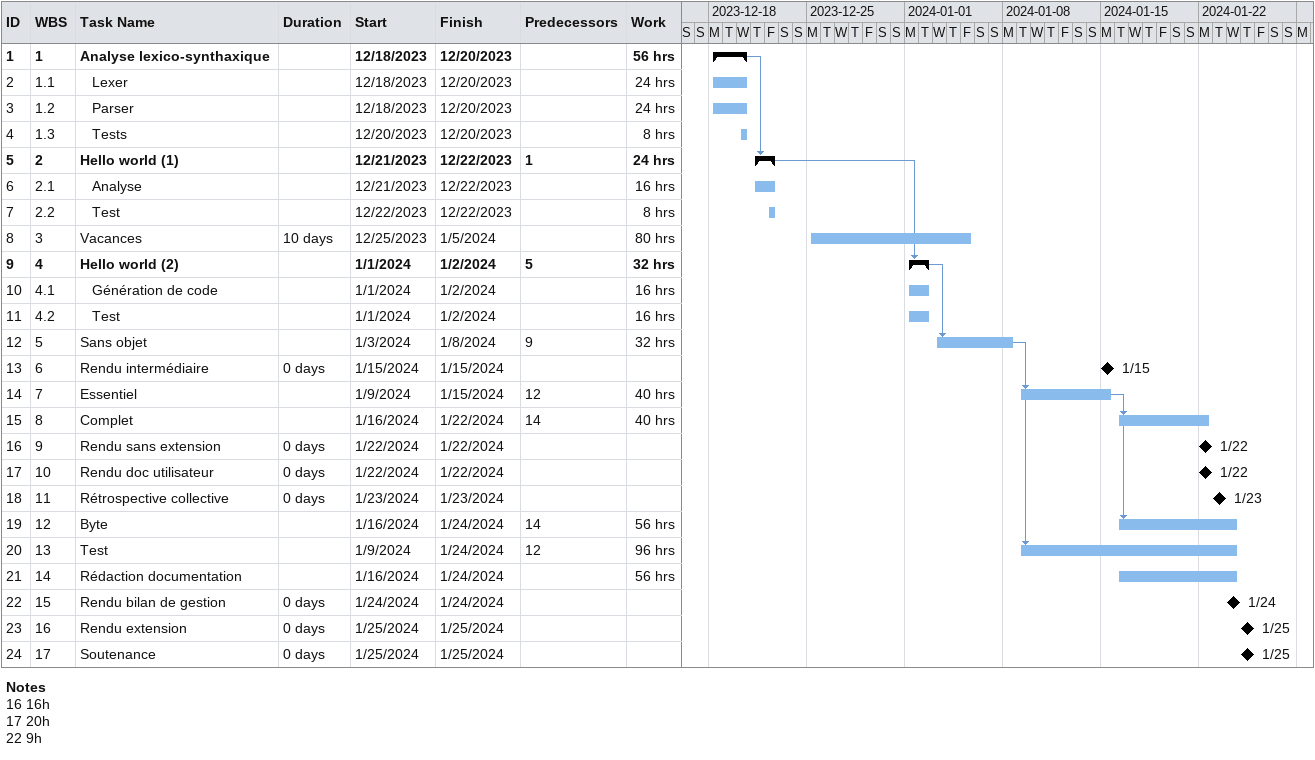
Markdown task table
| ID | WBS | Task | Duration | Start | Finish | Predecessors | Work (h) |
|---|---|---|---|---|---|---|---|
| 1 | 1 | **Analyse lexico-synthaxique** |  | 2023-12-18 | 2023-12-20 |  | 56 |
| 2 | 1.1 | Lexer |  | 2023-12-18 | 2023-12-20 |  | 24 |
| 3 | 1.2 | Parser |  | 2023-12-18 | 2023-12-20 |  | 24 |
| 4 | 1.3 | Tests |  | 2023-12-20 | 2023-12-20 |  | 8 |
| 5 | 2 | **Hello world (1)** |  | 2023-12-21 | 2023-12-22 | 1 | 24 |
| 6 | 2.1 | Analyse |  | 2023-12-21 | 2023-12-22 |  | 16 |
| 7 | 2.2 | Test |  | 2023-12-22 | 2023-12-22 |  | 8 |
| 8 | 3 | Vacances | 10d | 2023-12-25 | 2024-01-05 |  | 80 |
| 9 | 4 | **Hello world (2)** |  | 2024-01-01 | 2024-01-02 | 5 | 32 |
| 10 | 4.1 | Génération de code |  | 2024-01-01 | 2024-01-02 |  | 16 |
| 11 | 4.2 | Test |  | 2024-01-01 | 2024-01-02 |  | 16 |
| 12 | 5 | Sans objet |  | 2024-01-03 | 2024-01-08 | 9 | 32 |
| 13 | 6 | Rendu intermédiaire | 0d | 2024-01-15 | 2024-01-15 |  |  |
| 14 | 7 | Essentiel |  | 2024-01-09 | 2024-01-15 | 12 | 40 |
| 15 | 8 | Complet |  | 2024-01-16 | 2024-01-22 | 14 | 40 |
| 16 | 9 | Rendu sans extension | 0d | 2024-01-22 | 2024-01-22 |  |  |
| 17 | 10 | Rendu doc utilisateur | 0d | 2024-01-22 | 2024-01-22 |  |  |
| 18 | 11 | Rétrospective collective | 0d | 2024-01-23 | 2024-01-23 |  |  |
| 19 | 12 | Byte |  | 2024-01-16 | 2024-01-24 | 14 | 56 |
| 20 | 13 | Test |  | 2024-01-09 | 2024-01-24 | 12 | 96 |
| 21 | 14 | Rédaction documentation |  | 2024-01-16 | 2024-01-24 |  | 56 |
| 22 | 15 | Rendu bilan de gestion | 0d | 2024-01-24 | 2024-01-24 |  |  |
| 23 | 16 | Rendu extension | 0d | 2024-01-25 | 2024-01-25 |  |  |
| 24 | 17 | Soutenance | 0d | 2024-01-25 | 2024-01-25 |  |  |

Notes
- 16: 16h
- 17: 20h
- 22: 9h
